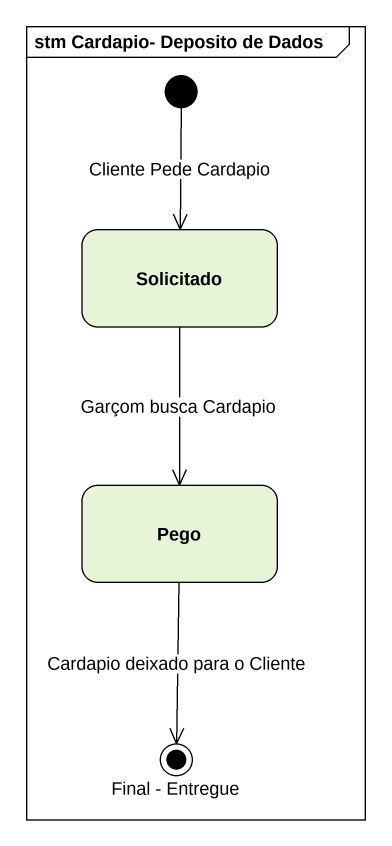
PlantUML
@startuml
mainframe stm Cardapio- Deposito de Dados
hide empty description
state Solicitado
state Pego
state "Final - Entregue" as Final_Entregue <<end>>
[*] --> Solicitado : Cliente Pede Cardapio
Solicitado --> Pego : Garçom busca Cardapio
Pego --> Final_Entregue : Cardapio deixado para o Cliente
@enduml
